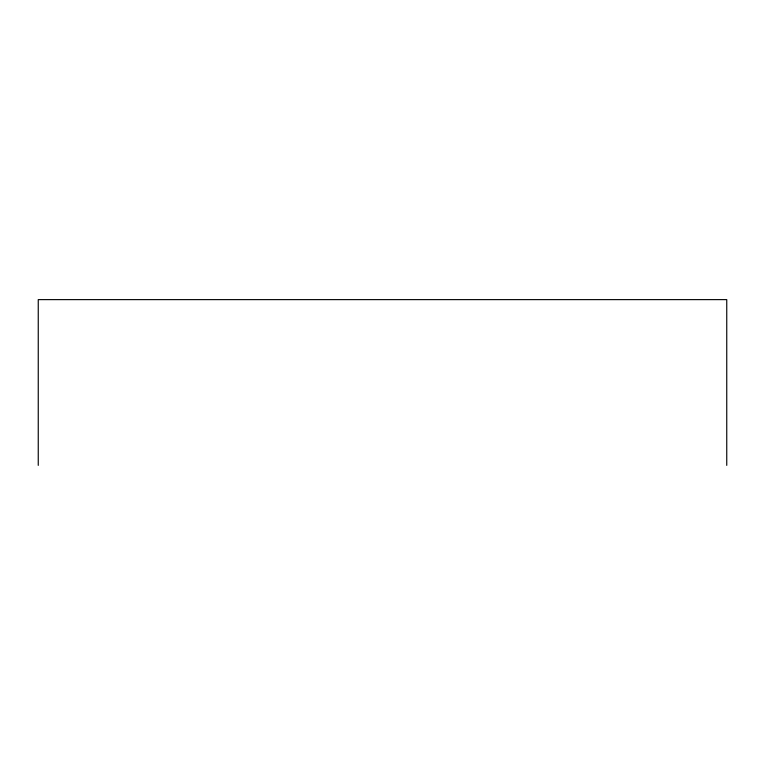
<?xml version="1.0" encoding="UTF-8"?>
<svg xmlns="http://www.w3.org/2000/svg" width="765" height="765" viewBox="0 0 765 765"><rect width="100%" height="100%" fill="white"/><g stroke="black" fill="none" stroke-linecap="round" stroke-linejoin="round"><path stroke-width="1.15" d="M726.75 465.378L726.75 299.622L38.25 299.622L38.25 465.378"/></g></svg>
